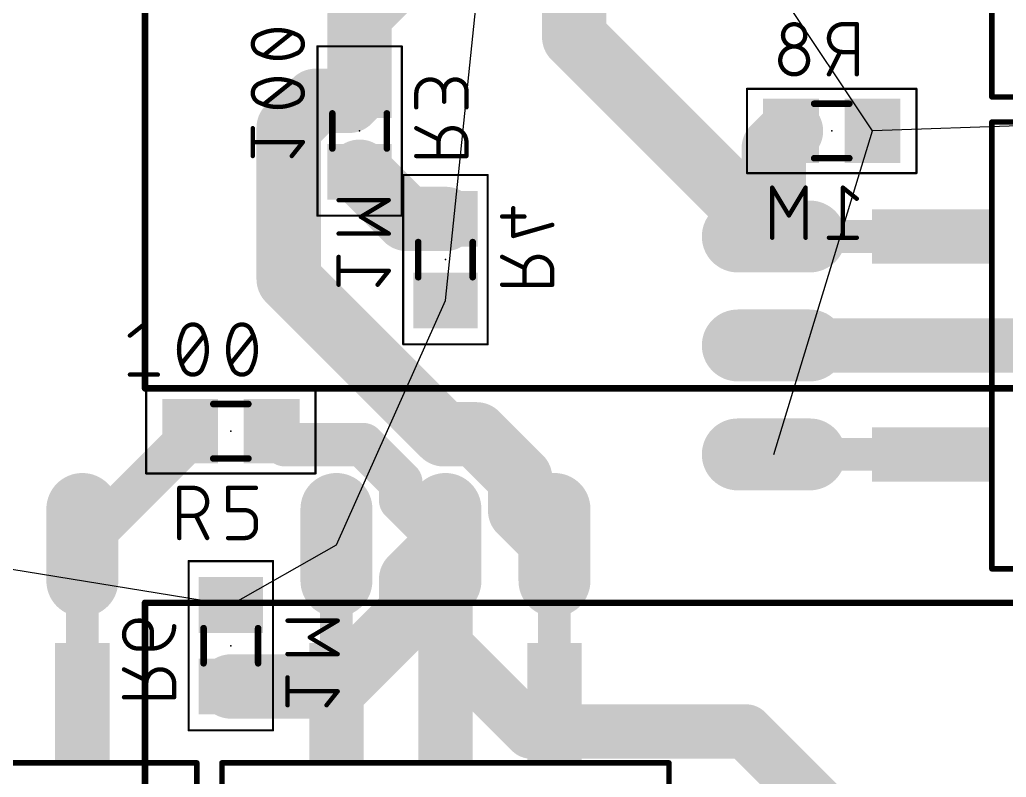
# Model space of a CAD drawing. Extents: x -92 to 260, y -27 to 208.
# Drawn here: x 132.08 to 155.07, y 75.93 to 93.59 of the extents above; entities that cross this region are included whole.
import ezdxf

# ---------------------------------------------------------------- set-up
doc = ezdxf.new("R2010")
doc.units = 0
for name, color, linetype in [('1', 12, 'CONTINUOUS'), ('121', 253, 'CONTINUOUS'), ('16', 132, 'CONTINUOUS'), ('17', 110, 'CONTINUOUS'), ('19', 53, 'CONTINUOUS'), ('21', 253, 'CONTINUOUS'), ('23', 53, 'CONTINUOUS'), ('24', 53, 'CONTINUOUS'), ('25', 253, 'CONTINUOUS'), ('26', 253, 'CONTINUOUS'), ('27', 253, 'CONTINUOUS'), ('28', 253, 'CONTINUOUS'), ('39', 12, 'CONTINUOUS'), ('40', 132, 'CONTINUOUS'), ('51', 253, 'CONTINUOUS'), ('52', 253, 'CONTINUOUS')]:
    doc.layers.add(name, color=color, linetype=linetype)

# ---------------------------------------------------------------- blocks, each defined once
blk = doc.blocks.new('RECT')
blk.add_solid([(-0.5, -0.5), (0.5, -0.5), (-0.5, 0.5), (0.5, 0.5)])
blk = doc.blocks.new('LONGP100')
at = {"const_width": 1}
blk.add_lwpolyline([(-0.5, 0), (0.5, 0)], dxfattribs=at)
at = {"const_width": 0.5}
for points in [[(-0.5, 0.25, 1), (-0.5, -0.25)], [(0.5, -0.25, 1), (0.5, 0.25)]]:
    blk.add_lwpolyline(points, format="xyb", dxfattribs=at)

msp = doc.modelspace()

# ---------------------------------------------------------------- linework, layer by layer
at = {"layer": '1'}
for points, const_width in [([(156, 86), (149.65, 86)], 1.27), ([(133.54, 81.35), (136.05, 83.86)], 1.016), ([(136.05, 83.86), (136.05, 84)], 1.016), ([(137.95, 84), (138.2632, 83.6868)], 1.016), ([(138.2632, 83.6868), (140.0807, 83.6868)], 1.016), ([(140.0807, 83.6868), (140.9586, 82.8089)], 1.016), ([(140.9586, 82.8089), (140.9586, 82.3914)], 1.016), ([(140.9586, 82.3914), (142, 81.35)], 1.016), ([(142, 79), (142, 81.35)], 1.27), ([(144, 77), (142, 79)], 1.27), ([(149, 77), (144, 77)], 1.27), ([(154, 72), (149, 77)], 1.27)]:
    msp.add_lwpolyline(points, dxfattribs=dict(at, const_width=const_width))
for points, const_width in [([(149.65, 86.3175, 1), (149.65, 85.6825)], 0.635), ([(136.304, 84, 1), (135.796, 84)], 0.508), ([(136.2296, 83.6804, 1), (135.8704, 84.0396)], 0.508), ([(138.1296, 84.1796, 1), (137.7704, 83.8204)], 0.508), ([(138.2632, 83.9408, 1), (138.2632, 83.4328)], 0.508), ([(140.2603, 83.8664, 1), (139.9011, 83.5072)], 0.508), ([(140.0807, 83.4328, 1), (140.0807, 83.9408)], 0.508), ([(135.796, 83.86, 1), (136.304, 83.86)], 0.508), ([(138.0836, 83.5072, 1), (138.4428, 83.8664)], 0.508), ([(141.2126, 82.8089, 1), (140.7046, 82.8089)], 0.508), ([(140.779, 82.6293, 1), (141.1382, 82.9885)], 0.508), ([(141.1382, 82.571, 1), (140.779, 82.2118)], 0.508), ([(140.7046, 82.3914, 1), (141.2126, 82.3914)], 0.508), ([(142.3175, 81.35, 1), (141.6825, 81.35)], 0.635), ([(133.3604, 81.5296, 1), (133.7196, 81.1704)], 0.508), ([(141.8204, 81.1704, 1), (142.1796, 81.5296)], 0.508), ([(142.2245, 79.2245, 1), (141.7755, 78.7755)], 0.635), ([(141.6825, 79, 1), (142.3175, 79)], 0.635), ([(144, 77.3175, 1), (144, 76.6825)], 0.635), ([(143.7755, 76.7755, 1), (144.2245, 77.2245)], 0.635), ([(149.2245, 77.2245, 1), (148.7755, 76.7755)], 0.635), ([(149, 76.6825, 1), (149, 77.3175)], 0.635)]:
    msp.add_lwpolyline(points, format="xyb", dxfattribs=dict(at, const_width=const_width))
at = {"layer": '121', "const_width": 0.1524}
for points in [[(135, 175), (135, 85)], [(135, 85), (185, 85)], [(195, 80), (135, 80)], [(135, 80), (135, 5)]]:
    msp.add_lwpolyline(points, dxfattribs=at)
at = {"layer": '121', "const_width": 0.0762}
for points in [[(135, 85.0381, 1), (135, 84.9619)], [(134.9619, 85, 1), (135.0381, 85)], [(135, 80.0381, 1), (135, 79.9619)], [(135.0381, 80, 1), (134.9619, 80)]]:
    msp.add_lwpolyline(points, format="xyb", dxfattribs=at)
at = {"layer": '16'}
for points, const_width in [([(145, 97.05), (145, 93.19)], 1.5), ([(140, 93.7), (141.1, 94.8)], 1.5), ([(140, 91.95), (140, 93.7)], 1.5), ([(145, 93.19), (149.65, 88.54)], 1.5), ([(139.7524, 91.7024), (140, 91.95)], 1.5), ([(138.3476, 91.0738), (138.9762, 91.7024)], 1.5), ([(138.9762, 91.7024), (139.7524, 91.7024)], 1.5), ([(138.3476, 87.5424), (138.3476, 91.0738)], 1.5), ([(149.65, 90.6), (150.05, 91)], 1.5), ([(149.65, 88.54), (149.65, 90.6)], 1.5), ([(140, 90.05), (141.1, 88.95)], 1.5), ([(141.1, 88.95), (142, 88.95)], 1.5), ([(141.9612, 83.9288), (138.3476, 87.5424)], 1.5), ([(153, 86), (149.65, 86)], 1.016), ([(142.721, 83.9288), (141.9612, 83.9288)], 1.5), ([(143.7406, 82.9092), (142.721, 83.9288)], 1.5), ([(143.7406, 82.1494), (143.7406, 82.9092)], 1.5), ([(144.54, 81.35), (143.7406, 82.1494)], 1.5), ([(142, 81.35), (141.2006, 80.5506)], 1.5), ([(141.2006, 80.5506), (141.2006, 79.7908)], 1.5), ([(141.2006, 79.7908), (139.4598, 78.05)], 1.5), ([(139.4598, 78.05), (137, 78.05)], 1.5)]:
    msp.add_lwpolyline(points, dxfattribs=dict(at, const_width=const_width))
for points, const_width in [([(140.375, 93.7, 1), (139.625, 93.7)], 0.75), ([(139.7348, 93.9652, 1), (140.2652, 93.4348)], 0.75), ([(145.2652, 93.4552, 1), (144.7348, 92.9248)], 0.75), ([(144.625, 93.19, 1), (145.375, 93.19)], 0.75), ([(140.2652, 91.6848, 1), (139.7348, 92.2152)], 0.75), ([(138.9762, 92.0774, 1), (138.9762, 91.3274)], 0.75), ([(139.2414, 91.4372, 1), (138.711, 91.9676)], 0.75), ([(139.7524, 91.3274, 1), (139.7524, 92.0774)], 0.75), ([(139.4872, 91.9676, 1), (140.0176, 91.4372)], 0.75), ([(139.625, 91.95, 1), (140.375, 91.95)], 0.75), ([(138.7226, 91.0738, 1), (137.9726, 91.0738)], 0.75), ([(138.0824, 91.339, 1), (138.6128, 90.8086)], 0.75), ([(150.3152, 90.7348, 1), (149.7848, 91.2652)], 0.75), ([(150.025, 90.6, 1), (149.275, 90.6)], 0.75), ([(149.3848, 90.8652, 1), (149.9152, 90.3348)], 0.75), ([(140.2652, 90.3152, 1), (139.7348, 89.7848)], 0.75), ([(141.1, 89.325, 1), (141.1, 88.575)], 0.75), ([(142, 88.575, 1), (142, 89.325)], 0.75), ([(140.8348, 88.6848, 1), (141.3652, 89.2152)], 0.75), ([(149.3848, 88.2748, 1), (149.9152, 88.8052)], 0.75), ([(149.275, 88.54, 1), (150.025, 88.54)], 0.75), ([(138.6128, 87.8076, 1), (138.0824, 87.2772)], 0.75), ([(137.9726, 87.5424, 1), (138.7226, 87.5424)], 0.75), ([(149.65, 86.254, 1), (149.65, 85.746)], 0.508), ([(153, 85.746, 1), (153, 86.254)], 0.508), ([(141.9612, 84.3038, 1), (141.9612, 83.5538)], 0.75), ([(142.9861, 84.194, 1), (142.4558, 83.6636)], 0.75), ([(142.721, 83.5538, 1), (142.721, 84.3038)], 0.75), ([(141.696, 83.6636, 1), (142.2264, 84.194)], 0.75), ([(144.1156, 82.9092, 1), (143.3656, 82.9092)], 0.75), ([(143.4754, 82.644, 1), (144.0058, 83.1743)], 0.75), ([(144.0058, 82.4146, 1), (143.4754, 81.8842)], 0.75), ([(143.3656, 82.1494, 1), (144.1156, 82.1494)], 0.75), ([(142.2652, 81.0848, 1), (141.7348, 81.6152)], 0.75), ([(144.2748, 81.0848, 1), (144.8052, 81.6152)], 0.75), ([(141.5756, 80.5506, 1), (140.8256, 80.5506)], 0.75), ([(140.9354, 80.8158, 1), (141.4658, 80.2854)], 0.75), ([(141.4658, 79.5257, 1), (140.9354, 80.056)], 0.75), ([(140.8256, 79.7908, 1), (141.5756, 79.7908)], 0.75), ([(137, 78.425, 1), (137, 77.675)], 0.75), ([(139.1946, 78.3152, 1), (139.7249, 77.7848)], 0.75), ([(139.4598, 77.675, 1), (139.4598, 78.425)], 0.75)]:
    msp.add_lwpolyline(points, format="xyb", dxfattribs=dict(at, const_width=const_width))
at = {"layer": '19'}
for p, q in [((142, 87.05), (142.8, 94.8)), ((151.95, 91), (149.65, 94.46)), ((175.81, 91.82), (151.95, 91)), ((149.65, 83.46), (151.95, 91)), ((139.46, 81.35), (142, 87.05)), ((128.46, 81.35), (137, 79.95)), ((137, 79.95), (139.46, 81.35))]:
    msp.add_line(p, q, dxfattribs=at)
at = {"layer": '21', "const_width": 0.127}
for points in [[(154.73, 102.207), (154.73, 91.793)], [(154.73, 91.793), (167.176, 91.793)], [(154.73, 91.207), (154.73, 80.793)], [(154.73, 91.207), (167.176, 91.207)], [(154.73, 80.793), (167.176, 80.793)], [(136.207, 76.27), (125.793, 76.27)], [(136.207, 76.27), (136.207, 63.824)], [(147.207, 76.27), (136.793, 76.27)], [(136.793, 76.27), (136.793, 63.824)], [(147.207, 76.27), (147.207, 63.824)]]:
    msp.add_lwpolyline(points, dxfattribs=at)
at = {"layer": '21', "const_width": 0.0635}
for points in [[(154.73, 91.8248, 1), (154.73, 91.7613)], [(154.6983, 91.793, 1), (154.7618, 91.793)], [(154.73, 91.2388, 1), (154.73, 91.1753)], [(154.7618, 91.207, 1), (154.6983, 91.207)], [(154.73, 80.8248, 1), (154.73, 80.7613)], [(154.6983, 80.793, 1), (154.7618, 80.793)], [(136.2387, 76.27, 1), (136.1753, 76.27)], [(136.207, 76.2383, 1), (136.207, 76.3018)], [(136.793, 76.3018, 1), (136.793, 76.2383)], [(136.8247, 76.27, 1), (136.7613, 76.27)], [(147.2387, 76.27, 1), (147.1753, 76.27)], [(147.207, 76.2383, 1), (147.207, 76.3018)]]:
    msp.add_lwpolyline(points, format="xyb", dxfattribs=at)
at = {"layer": '23'}
msp.add_point((137, 84), dxfattribs=at)
at = {"layer": '24'}
for p in [(140, 91), (151, 91), (142, 88), (137, 79)]:
    msp.add_point(p, dxfattribs=at)
at = {"layer": '25', "const_width": 0.1016}
for points in [[(135.7995, 81.5108), (135.7995, 82.6792)], [(135.7995, 82.6792), (136.124, 82.6792)], [(136.9351, 82.1599), (136.9351, 82.6792)], [(136.9351, 82.6792), (137.5842, 82.6792)], [(136.124, 82.0301), (135.7995, 82.0301)], [(136.4486, 81.5108), (136.1889, 82.0301)], [(137.3246, 82.1599), (136.9351, 82.1599)], [(137.5842, 81.7704), (137.5842, 81.9003)], [(136.9351, 81.5108), (137.3246, 81.5108)]]:
    msp.add_lwpolyline(points, dxfattribs=at)
at = {"layer": '25'}
for points, const_width in [([(135.8249, 82.6792, 1), (135.7741, 82.6792)], 0.0508), ([(135.7995, 82.7046, 1), (135.7995, 82.6538)], 0.0508), ([(136.124, 82.0301, 1), (136.124, 82.6792)], 0.1016), ([(136.124, 82.7046, 1), (136.124, 82.6538)], 0.0508), ([(136.124, 82.6538, 1), (136.124, 82.7046)], 0.0508), ([(136.9605, 82.6792, 1), (136.9097, 82.6792)], 0.0508), ([(136.9351, 82.7046, 1), (136.9351, 82.6538)], 0.0508), ([(137.5842, 82.6538, 1), (137.5842, 82.7046)], 0.0508), ([(135.7995, 82.0555, 1), (135.7995, 82.0047)], 0.0508), ([(136.124, 82.0555, 1), (136.124, 82.0047)], 0.0508), ([(136.124, 82.0047, 1), (136.124, 82.0555)], 0.0508), ([(136.2116, 82.0414, 1), (136.1662, 82.0187)], 0.0508), ([(136.9351, 82.1853, 1), (136.9351, 82.1345)], 0.0508), ([(136.9097, 82.1599, 1), (136.9605, 82.1599)], 0.0508), ([(137.5842, 81.9003, 0.4142), (137.3246, 82.1599)], 0.1016), ([(137.3246, 82.1853, 1), (137.3246, 82.1345)], 0.0508), ([(137.3246, 82.1345, 1), (137.3246, 82.1853)], 0.0508), ([(137.6096, 81.9003, 1), (137.5588, 81.9003)], 0.0508), ([(137.5588, 81.9003, 1), (137.6096, 81.9003)], 0.0508), ([(137.3246, 81.5108, 0.4142), (137.5842, 81.7704)], 0.1016), ([(137.6096, 81.7704, 1), (137.5588, 81.7704)], 0.0508), ([(137.5588, 81.7704, 1), (137.6096, 81.7704)], 0.0508), ([(135.7741, 81.5108, 1), (135.8249, 81.5108)], 0.0508), ([(136.4258, 81.4994, 1), (136.4713, 81.5222)], 0.0508), ([(136.9351, 81.5362, 1), (136.9351, 81.4854)], 0.0508), ([(137.3246, 81.5362, 1), (137.3246, 81.4854)], 0.0508), ([(137.3246, 81.4854, 1), (137.3246, 81.5362)], 0.0508)]:
    msp.add_lwpolyline(points, format="xyb", dxfattribs=dict(at, const_width=const_width))
at = {"layer": '26'}
for points, const_width in [([(150.3837, 93.2296, 1), (149.8644, 93.2296)], 0.1016), ([(151.2596, 93.4892, 1), (151.2596, 92.8401)], 0.1016), ([(151.2596, 93.5146, 1), (151.2596, 93.4638)], 0.0508), ([(151.2596, 93.4638, 1), (151.2596, 93.5146)], 0.0508), ([(151.6096, 93.4892, 1), (151.5588, 93.4892)], 0.0508), ([(151.5842, 93.4638, 1), (151.5842, 93.5146)], 0.0508), ([(149.8644, 93.2296, 1), (150.3837, 93.2296)], 0.1016), ([(149.8898, 93.2296, 1), (149.839, 93.2296)], 0.0508), ([(149.839, 93.2296, 1), (149.8898, 93.2296)], 0.0508), ([(150.4091, 93.2296, 1), (150.3583, 93.2296)], 0.0508), ([(150.3583, 93.2296, 1), (150.4091, 93.2296)], 0.0508), ([(150.4486, 92.6454, 1), (149.7995, 92.6454)], 0.1016), ([(151.2175, 92.8287, 1), (151.172, 92.8514)], 0.0508), ([(151.2596, 92.8655, 1), (151.2596, 92.8147)], 0.0508), ([(151.2596, 92.8147, 1), (151.2596, 92.8655)], 0.0508), ([(151.5842, 92.8147, 1), (151.5842, 92.8655)], 0.0508), ([(149.7995, 92.6454, 1), (150.4486, 92.6454)], 0.1016), ([(149.8249, 92.6454, 1), (149.7741, 92.6454)], 0.0508), ([(149.7741, 92.6454, 1), (149.8249, 92.6454)], 0.0508), ([(150.474, 92.6454, 1), (150.4232, 92.6454)], 0.0508), ([(150.4232, 92.6454, 1), (150.474, 92.6454)], 0.0508), ([(141.9699, 91.876, 1), (141.3208, 91.876)], 0.1016), ([(142.4892, 91.9409, 1), (141.9699, 91.9409)], 0.1016), ([(150.9124, 92.3322, 1), (150.9578, 92.3094)], 0.0508), ([(151.5588, 92.3208, 1), (151.6096, 92.3208)], 0.0508), ([(141.9953, 91.9409, 1), (141.9445, 91.9409)], 0.0508), ([(141.9445, 91.9409, 1), (141.9953, 91.9409)], 0.0508), ([(142.5146, 91.9409, 1), (142.4638, 91.9409)], 0.0508), ([(142.4638, 91.9409, 1), (142.5146, 91.9409)], 0.0508), ([(141.3462, 91.876, 1), (141.2954, 91.876)], 0.0508), ([(141.2954, 91.876, 1), (141.3462, 91.876)], 0.0508), ([(141.9445, 91.876, 1), (141.9953, 91.876)], 0.0508), ([(141.2954, 91.5514, 1), (141.3462, 91.5514)], 0.0508), ([(141.9445, 91.6813, 1), (141.9953, 91.6813)], 0.0508), ([(142.4638, 91.5514, 1), (142.5146, 91.5514)], 0.0508), ([(141.3322, 91.0876, 1), (141.3094, 91.0422)], 0.0508), ([(142.4892, 90.7404, 1), (141.8401, 90.7404)], 0.1016), ([(141.8287, 90.7825, 1), (141.8514, 90.828)], 0.0508), ([(141.8655, 90.7404, 1), (141.8147, 90.7404)], 0.0508), ([(141.8147, 90.7404, 1), (141.8655, 90.7404)], 0.0508), ([(142.5146, 90.7404, 1), (142.4638, 90.7404)], 0.0508), ([(142.4638, 90.7404, 1), (142.5146, 90.7404)], 0.0508), ([(141.3208, 90.4412, 1), (141.3208, 90.3904)], 0.0508), ([(141.8147, 90.4158, 1), (141.8655, 90.4158)], 0.0508), ([(142.4638, 90.4158, 1), (142.5146, 90.4158)], 0.0508), ([(142.4892, 90.3904, 1), (142.4892, 90.4412)], 0.0508), ([(143.6058, 89.2005, 1), (143.555, 89.2005)], 0.0508), ([(143.3208, 89.0312, 1), (143.3208, 88.9804)], 0.0508), ([(143.8401, 88.9804, 1), (143.8401, 89.0312)], 0.0508), ([(144.4962, 88.7867, 1), (144.4822, 88.8355)], 0.0508), ([(143.5735, 88.5759, 1), (143.5874, 88.527)], 0.0508), ([(143.555, 88.5514, 1), (143.6058, 88.5514)], 0.0508), ([(143.3322, 88.0876, 1), (143.3094, 88.0422)], 0.0508), ([(144.4892, 87.7404, 1), (143.8401, 87.7404)], 0.1016), ([(143.8287, 87.7825, 1), (143.8514, 87.828)], 0.0508), ([(143.8655, 87.7404, 1), (143.8147, 87.7404)], 0.0508), ([(143.8147, 87.7404, 1), (143.8655, 87.7404)], 0.0508), ([(144.5146, 87.7404, 1), (144.4638, 87.7404)], 0.0508), ([(144.4638, 87.7404, 1), (144.5146, 87.7404)], 0.0508), ([(143.3208, 87.4412, 1), (143.3208, 87.3904)], 0.0508), ([(143.8147, 87.4158, 1), (143.8655, 87.4158)], 0.0508), ([(144.4638, 87.4158, 1), (144.5146, 87.4158)], 0.0508), ([(144.4892, 87.3904, 1), (144.4892, 87.4412)], 0.0508), ([(134.8354, 79.5842, 1), (134.8354, 78.9351)], 0.1016), ([(134.8354, 79.6096, 1), (134.8354, 79.5588)], 0.0508), ([(134.8354, 79.5588, 1), (134.8354, 79.6096)], 0.0508), ([(135.1599, 79.3246, 0.4142), (134.9003, 79.5842)], 0.1016), ([(134.9003, 79.6096, 1), (134.9003, 79.5588)], 0.0508), ([(134.9003, 79.5588, 1), (134.9003, 79.6096)], 0.0508), ([(135.1599, 78.9351, 0.4142), (135.6792, 79.4544)], 0.1016), ([(135.1853, 79.3246, 1), (135.1345, 79.3246)], 0.0508), ([(135.1345, 79.3246, 1), (135.1853, 79.3246)], 0.0508), ([(135.7046, 79.4544, 1), (135.6538, 79.4544)], 0.0508), ([(134.8354, 78.9605, 1), (134.8354, 78.9097)], 0.0508), ([(134.8354, 78.9097, 1), (134.8354, 78.9605)], 0.0508), ([(135.1599, 78.9605, 1), (135.1599, 78.9097)], 0.0508), ([(135.1345, 78.9351, 1), (135.1853, 78.9351)], 0.0508), ([(135.1599, 78.9097, 1), (135.1599, 78.9605)], 0.0508), ([(134.5222, 78.4713, 1), (134.4994, 78.4258)], 0.0508), ([(135.6792, 78.124, 1), (135.0301, 78.124)], 0.1016), ([(135.0555, 78.124, 1), (135.0047, 78.124)], 0.0508), ([(135.0187, 78.1662, 1), (135.0414, 78.2116)], 0.0508), ([(135.7046, 78.124, 1), (135.6538, 78.124)], 0.0508), ([(135.0047, 78.124, 1), (135.0555, 78.124)], 0.0508), ([(135.6538, 78.124, 1), (135.7046, 78.124)], 0.0508), ([(134.5108, 77.8249, 1), (134.5108, 77.7741)], 0.0508), ([(135.0047, 77.7995, 1), (135.0555, 77.7995)], 0.0508), ([(135.6538, 77.7995, 1), (135.7046, 77.7995)], 0.0508), ([(135.6792, 77.7741, 1), (135.6792, 77.8249)], 0.0508)]:
    msp.add_lwpolyline(points, format="xyb", dxfattribs=dict(at, const_width=const_width))
at = {"layer": '26', "const_width": 0.1016}
for points in [[(151.5842, 93.4892), (151.2596, 93.4892)], [(151.5842, 92.3208), (151.5842, 93.4892)], [(150.9351, 92.3208), (151.1947, 92.8401)], [(151.2596, 92.8401), (151.5842, 92.8401)], [(141.9699, 91.9409), (141.9699, 91.6813)], [(142.4892, 91.5514), (142.4892, 91.9409)], [(141.3208, 91.5514), (141.3208, 91.876)], [(141.3208, 91.0649), (141.8401, 90.8053)], [(141.8401, 90.7404), (141.8401, 90.4158)], [(142.4892, 90.4158), (142.4892, 90.7404)], [(141.3208, 90.4158), (142.4892, 90.4158)], [(143.5804, 88.5514), (143.5804, 89.2005)], [(143.8401, 89.0058), (143.3208, 89.0058)], [(144.4892, 88.8111), (143.5804, 88.5514)], [(143.3208, 88.0649), (143.8401, 87.8053)], [(143.8401, 87.7404), (143.8401, 87.4158)], [(144.4892, 87.4158), (144.4892, 87.7404)], [(143.3208, 87.4158), (144.4892, 87.4158)], [(134.9003, 79.5842), (134.8354, 79.5842)], [(135.1599, 78.9351), (135.1599, 79.3246)], [(134.8354, 78.9351), (135.1599, 78.9351)], [(134.5108, 78.4486), (135.0301, 78.1889)], [(135.0301, 78.124), (135.0301, 77.7995)], [(135.6792, 77.7995), (135.6792, 78.124)], [(134.5108, 77.7995), (135.6792, 77.7995)]]:
    msp.add_lwpolyline(points, dxfattribs=at)
at = {"layer": '27', "const_width": 0.1016}
for points in [[(134.6491, 86.2296), (134.9737, 86.4892)], [(134.9737, 86.4892), (134.9737, 85.3208)], [(135.857, 85.5804), (136.3763, 86.2296)], [(137, 85.5804), (137.5193, 86.2296)], [(134.6491, 85.3208), (135.2982, 85.3208)]]:
    msp.add_lwpolyline(points, dxfattribs=at)
at = {"layer": '27'}
for points, const_width in [([(134.9991, 86.4892, 1), (134.9483, 86.4892)], 0.0508), ([(134.9895, 86.4694, 1), (134.9578, 86.509)], 0.0508), ([(136.1166, 86.4892, 0.3205), (135.8895, 86.3269)], 0.1016), ([(136.3438, 86.3269, 0.3205), (136.1166, 86.4892)], 0.1016), ([(136.1166, 86.5146, 1), (136.1166, 86.4638)], 0.0508), ([(136.1166, 86.4638, 1), (136.1166, 86.5146)], 0.0508), ([(137.2596, 86.4892, 0.3205), (137.0325, 86.3269)], 0.1016), ([(137.4868, 86.3269, 0.3205), (137.2596, 86.4892)], 0.1016), ([(137.2596, 86.5146, 1), (137.2596, 86.4638)], 0.0508), ([(137.2596, 86.4638, 1), (137.2596, 86.5146)], 0.0508), ([(134.6332, 86.2494, 1), (134.665, 86.2097)], 0.0508), ([(135.8895, 86.3269, 0.1139), (135.7921, 85.905)], 0.1016), ([(135.8654, 86.3352, 1), (135.9135, 86.3187)], 0.0508), ([(135.9123, 86.3158, 1), (135.8666, 86.3381)], 0.0508), ([(136.3667, 86.3381, 1), (136.321, 86.3158)], 0.0508), ([(136.4412, 85.905, 0.1139), (136.3438, 86.3269)], 0.1016), ([(136.3198, 86.3187, 1), (136.3679, 86.3352)], 0.0508), ([(136.3961, 86.2137, 1), (136.3565, 86.2454)], 0.0508), ([(137.0325, 86.3269, 0.1139), (136.9351, 85.905)], 0.1016), ([(137.0084, 86.3352, 1), (137.0565, 86.3187)], 0.0508), ([(137.0553, 86.3158, 1), (137.0096, 86.3381)], 0.0508), ([(137.5097, 86.3381, 1), (137.464, 86.3158)], 0.0508), ([(137.5842, 85.905, 0.1139), (137.4868, 86.3269)], 0.1016), ([(137.4628, 86.3187, 1), (137.5109, 86.3352)], 0.0508), ([(137.5391, 86.2137, 1), (137.4995, 86.2454)], 0.0508), ([(135.7921, 85.905, 0.1139), (135.8895, 85.4831)], 0.1016), ([(135.8175, 85.905, 1), (135.7667, 85.905)], 0.0508), ([(135.7667, 85.905, 1), (135.8175, 85.905)], 0.0508), ([(136.3438, 85.4831, 0.1139), (136.4412, 85.905)], 0.1016), ([(136.4666, 85.905, 1), (136.4158, 85.905)], 0.0508), ([(136.4158, 85.905, 1), (136.4666, 85.905)], 0.0508), ([(136.9351, 85.905, 0.1139), (137.0325, 85.4831)], 0.1016), ([(136.9605, 85.905, 1), (136.9097, 85.905)], 0.0508), ([(136.9097, 85.905, 1), (136.9605, 85.905)], 0.0508), ([(137.4868, 85.4831, 0.1139), (137.5842, 85.905)], 0.1016), ([(137.6096, 85.905, 1), (137.5588, 85.905)], 0.0508), ([(137.5588, 85.905, 1), (137.6096, 85.905)], 0.0508), ([(135.8372, 85.5963, 1), (135.8768, 85.5646)], 0.0508), ([(135.9135, 85.4913, 1), (135.8654, 85.4748)], 0.0508), ([(135.8895, 85.4831, 0.3205), (136.1166, 85.3208)], 0.1016), ([(135.8666, 85.4719, 1), (135.9123, 85.4942)], 0.0508), ([(136.1166, 85.3208, 0.3205), (136.3438, 85.4831)], 0.1016), ([(136.321, 85.4942, 1), (136.3667, 85.4719)], 0.0508), ([(136.3679, 85.4748, 1), (136.3198, 85.4913)], 0.0508), ([(136.9802, 85.5963, 1), (137.0198, 85.5646)], 0.0508), ([(137.0565, 85.4913, 1), (137.0084, 85.4748)], 0.0508), ([(137.0325, 85.4831, 0.3205), (137.2596, 85.3208)], 0.1016), ([(137.0096, 85.4719, 1), (137.0553, 85.4942)], 0.0508), ([(137.2596, 85.3208, 0.3205), (137.4868, 85.4831)], 0.1016), ([(137.464, 85.4942, 1), (137.5097, 85.4719)], 0.0508), ([(137.5109, 85.4748, 1), (137.4628, 85.4913)], 0.0508), ([(134.6491, 85.3462, 1), (134.6491, 85.2954)], 0.0508), ([(134.9483, 85.3208, 1), (134.9991, 85.3208)], 0.0508), ([(135.2982, 85.2954, 1), (135.2982, 85.3462)], 0.0508), ([(136.1166, 85.3462, 1), (136.1166, 85.2954)], 0.0508), ([(136.1166, 85.2954, 1), (136.1166, 85.3462)], 0.0508), ([(137.2596, 85.3462, 1), (137.2596, 85.2954)], 0.0508), ([(137.2596, 85.2954, 1), (137.2596, 85.3462)], 0.0508)]:
    msp.add_lwpolyline(points, format="xyb", dxfattribs=dict(at, const_width=const_width))
at = {"layer": '28'}
for points, const_width in [([(138.095, 93.3509, 0.1139), (137.6731, 93.2535)], 0.1016), ([(138.5169, 93.2535, 0.1139), (138.095, 93.3509)], 0.1016), ([(138.095, 93.3763, 1), (138.095, 93.3255)], 0.0508), ([(138.095, 93.3255, 1), (138.095, 93.3763)], 0.0508), ([(138.4354, 93.2662, 1), (138.4037, 93.3058)], 0.0508), ([(137.6731, 93.2535, 0.3205), (137.5108, 93.0263)], 0.1016), ([(137.6619, 93.2764, 1), (137.6842, 93.2307)], 0.0508), ([(137.6813, 93.2295, 1), (137.6648, 93.2776)], 0.0508), ([(138.5252, 93.2776, 1), (138.5087, 93.2295)], 0.0508), ([(138.6792, 93.0263, 0.3205), (138.5169, 93.2535)], 0.1016), ([(138.5058, 93.2307, 1), (138.5281, 93.2764)], 0.0508), ([(137.5108, 93.0263, 0.3205), (137.6731, 92.7992)], 0.1016), ([(137.5362, 93.0263, 1), (137.4854, 93.0263)], 0.0508), ([(137.4854, 93.0263, 1), (137.5362, 93.0263)], 0.0508), ([(138.5169, 92.7992, 0.3205), (138.6792, 93.0263)], 0.1016), ([(138.7046, 93.0263, 1), (138.6538, 93.0263)], 0.0508), ([(138.6538, 93.0263, 1), (138.7046, 93.0263)], 0.0508), ([(137.6842, 92.822, 1), (137.6619, 92.7763)], 0.0508), ([(137.6731, 92.7992, 0.1139), (138.095, 92.7018)], 0.1016), ([(137.6648, 92.7751, 1), (137.6813, 92.8232)], 0.0508), ([(137.7546, 92.7865, 1), (137.7863, 92.7469)], 0.0508), ([(138.095, 92.7018, 0.1139), (138.5169, 92.7992)], 0.1016), ([(138.095, 92.7272, 1), (138.095, 92.6764)], 0.0508), ([(138.095, 92.6764, 1), (138.095, 92.7272)], 0.0508), ([(138.5087, 92.8232, 1), (138.5252, 92.7751)], 0.0508), ([(138.5281, 92.7763, 1), (138.5058, 92.822)], 0.0508), ([(138.095, 92.2079, 0.1139), (137.6731, 92.1105)], 0.1016), ([(138.5169, 92.1105, 0.1139), (138.095, 92.2079)], 0.1016), ([(138.095, 92.2333, 1), (138.095, 92.1825)], 0.0508), ([(138.095, 92.1825, 1), (138.095, 92.2333)], 0.0508), ([(138.4354, 92.1232, 1), (138.4037, 92.1628)], 0.0508), ([(137.6731, 92.1105, 0.3205), (137.5108, 91.8834)], 0.1016), ([(137.6619, 92.1334, 1), (137.6842, 92.0877)], 0.0508), ([(137.6813, 92.0865, 1), (137.6648, 92.1346)], 0.0508), ([(138.5252, 92.1346, 1), (138.5087, 92.0865)], 0.0508), ([(138.6792, 91.8834, 0.3205), (138.5169, 92.1105)], 0.1016), ([(138.5058, 92.0877, 1), (138.5281, 92.1334)], 0.0508), ([(137.5108, 91.8834, 0.3205), (137.6731, 91.6562)], 0.1016), ([(137.5362, 91.8834, 1), (137.4854, 91.8833)], 0.0508), ([(137.4854, 91.8834, 1), (137.5362, 91.8833)], 0.0508), ([(138.5169, 91.6562, 0.3205), (138.6792, 91.8834)], 0.1016), ([(138.7046, 91.8834, 1), (138.6538, 91.8833)], 0.0508), ([(138.6538, 91.8834, 1), (138.7046, 91.8833)], 0.0508), ([(137.6842, 91.679, 1), (137.6619, 91.6333)], 0.0508), ([(137.6731, 91.6562, 0.1139), (138.095, 91.5588)], 0.1016), ([(137.6648, 91.6321, 1), (137.6813, 91.6802)], 0.0508), ([(137.7546, 91.6435, 1), (137.7863, 91.6039)], 0.0508), ([(138.095, 91.5588, 0.1139), (138.5169, 91.6562)], 0.1016), ([(138.095, 91.5842, 1), (138.095, 91.5334)], 0.0508), ([(138.095, 91.5334, 1), (138.095, 91.5842)], 0.0508), ([(138.5087, 91.6802, 1), (138.5252, 91.6321)], 0.0508), ([(138.5281, 91.6333, 1), (138.5058, 91.679)], 0.0508), ([(137.5362, 91.0649, 1), (137.4854, 91.0649)], 0.0508), ([(137.5108, 90.7658, 1), (137.5108, 90.715)], 0.0508), ([(138.699, 90.7245, 1), (138.6594, 90.7562)], 0.0508), ([(138.6792, 90.715, 1), (138.6792, 90.7658)], 0.0508), ([(137.4854, 90.4158, 1), (137.5362, 90.4158)], 0.0508), ([(138.3997, 90.4317, 1), (138.4394, 90.3999)], 0.0508), ([(149.6347, 89.6923, 1), (149.5911, 89.6661)], 0.0508), ([(149.6383, 89.6792, 1), (149.5875, 89.6792)], 0.0508), ([(150.4172, 89.6792, 1), (150.3664, 89.6792)], 0.0508), ([(150.4136, 89.6661, 1), (150.37, 89.6923)], 0.0508), ([(151.285, 89.6792, 1), (151.2342, 89.6792)], 0.0508), ([(151.2755, 89.699, 1), (151.2438, 89.6594)], 0.0508), ([(139.5108, 89.4125, 1), (139.5108, 89.3617)], 0.0508), ([(140.6923, 89.3653, 1), (140.6661, 89.4089)], 0.0508), ([(140.6792, 89.3617, 1), (140.6792, 89.4125)], 0.0508), ([(151.5683, 89.3997, 1), (151.6001, 89.4394)], 0.0508), ([(140.0432, 89.0194, 1), (140.017, 88.9759)], 0.0508), ([(140.017, 89.0194, 1), (140.0432, 88.9759)], 0.0508), ([(149.9806, 89.0432, 1), (150.0241, 89.017)], 0.0508), ([(149.9806, 89.017, 1), (150.0241, 89.0432)], 0.0508), ([(139.5108, 88.6336, 1), (139.5108, 88.5828)], 0.0508), ([(140.6661, 88.5864, 1), (140.6923, 88.63)], 0.0508), ([(140.6792, 88.5828, 1), (140.6792, 88.6336)], 0.0508), ([(149.5875, 88.5108, 1), (149.6383, 88.5108)], 0.0508), ([(150.3664, 88.5108, 1), (150.4172, 88.5108)], 0.0508), ([(150.9351, 88.5362, 1), (150.9351, 88.4854)], 0.0508), ([(151.2342, 88.5108, 1), (151.285, 88.5108)], 0.0508), ([(151.5842, 88.4854, 1), (151.5842, 88.5362)], 0.0508), ([(139.5362, 88.0649, 1), (139.4854, 88.0649)], 0.0508), ([(139.5108, 87.7658, 1), (139.5108, 87.715)], 0.0508), ([(140.699, 87.7245, 1), (140.6594, 87.7562)], 0.0508), ([(140.6792, 87.715, 1), (140.6792, 87.7658)], 0.0508), ([(139.4854, 87.4158, 1), (139.5362, 87.4158)], 0.0508), ([(140.3997, 87.4317, 1), (140.4394, 87.3999)], 0.0508), ([(138.3208, 79.6096, 1), (138.3208, 79.5588)], 0.0508), ([(139.5023, 79.5624, 1), (139.4761, 79.606)], 0.0508), ([(139.4892, 79.5588, 1), (139.4892, 79.6096)], 0.0508), ([(138.8532, 79.2165, 1), (138.827, 79.173)], 0.0508), ([(138.827, 79.2165, 1), (138.8532, 79.173)], 0.0508), ([(138.3208, 78.8307, 1), (138.3208, 78.7799)], 0.0508), ([(139.4761, 78.7835, 1), (139.5023, 78.827)], 0.0508), ([(139.4892, 78.7799, 1), (139.4892, 78.8307)], 0.0508), ([(138.3462, 78.262, 1), (138.2954, 78.262)], 0.0508), ([(138.3208, 77.9628, 1), (138.3208, 77.912)], 0.0508), ([(139.509, 77.9216, 1), (139.4694, 77.9533)], 0.0508), ([(139.4892, 77.912, 1), (139.4892, 77.9628)], 0.0508), ([(138.2954, 77.6129, 1), (138.3462, 77.6129)], 0.0508), ([(139.2097, 77.6287, 1), (139.2494, 77.597)], 0.0508)]:
    msp.add_lwpolyline(points, format="xyb", dxfattribs=dict(at, const_width=const_width))
at = {"layer": '28', "const_width": 0.1016}
for points in [[(137.7704, 92.7667), (138.4196, 93.286)], [(137.7704, 91.6237), (138.4196, 92.143)], [(137.5108, 90.4158), (137.5108, 91.0649)], [(138.6792, 90.7404), (137.5108, 90.7404)], [(138.4196, 90.4158), (138.6792, 90.7404)], [(150.0023, 89.0301), (149.6129, 89.6792)], [(149.6129, 89.6792), (149.6129, 88.5108)], [(150.3918, 89.6792), (150.0023, 89.0301)], [(150.3918, 88.5108), (150.3918, 89.6792)], [(151.5842, 89.4196), (151.2596, 89.6792)], [(151.2596, 89.6792), (151.2596, 88.5108)], [(140.6792, 89.3871), (139.5108, 89.3871)], [(140.0301, 88.9977), (140.6792, 89.3871)], [(140.6792, 88.6082), (140.0301, 88.9977)], [(139.5108, 88.6082), (140.6792, 88.6082)], [(151.5842, 88.5108), (150.9351, 88.5108)], [(139.5108, 87.4158), (139.5108, 88.0649)], [(140.6792, 87.7404), (139.5108, 87.7404)], [(140.4196, 87.4158), (140.6792, 87.7404)], [(139.4892, 79.5842), (138.3208, 79.5842)], [(138.8401, 79.1947), (139.4892, 79.5842)], [(139.4892, 78.8053), (138.8401, 79.1947)], [(138.3208, 78.8053), (139.4892, 78.8053)], [(138.3208, 77.6129), (138.3208, 78.262)], [(139.4892, 77.9374), (138.3208, 77.9374)], [(139.2296, 77.6129), (139.4892, 77.9374)]]:
    msp.add_lwpolyline(points, dxfattribs=at)
at = {"layer": '39', "const_width": 0.0508}
for points in [[(135.027, 83.017), (135.027, 84.983)], [(135.027, 84.983), (138.973, 84.983)], [(138.973, 84.983), (138.973, 83.017)], [(138.973, 83.017), (135.027, 83.017)]]:
    msp.add_lwpolyline(points, dxfattribs=at)
at = {"layer": '39', "const_width": 0.0254}
for points in [[(135.0397, 84.983, 1), (135.0143, 84.983)], [(135.027, 84.9957, 1), (135.027, 84.9703)], [(138.9857, 84.983, 1), (138.9603, 84.983)], [(138.973, 84.9703, 1), (138.973, 84.9957)], [(135.027, 83.0297, 1), (135.027, 83.0043)], [(135.0143, 83.017, 1), (135.0397, 83.017)], [(138.9603, 83.017, 1), (138.9857, 83.017)], [(138.973, 83.0043, 1), (138.973, 83.0297)]]:
    msp.add_lwpolyline(points, format="xyb", dxfattribs=at)
at = {"layer": '40', "const_width": 0.0508}
for points in [[(140.983, 92.973), (139.017, 92.973)], [(139.017, 92.973), (139.017, 89.027)], [(140.983, 89.027), (140.983, 92.973)], [(152.973, 91.983), (149.027, 91.983)], [(149.027, 91.983), (149.027, 90.017)], [(152.973, 90.017), (152.973, 91.983)], [(142.983, 89.973), (141.017, 89.973)], [(141.017, 89.973), (141.017, 86.027)], [(142.983, 86.027), (142.983, 89.973)], [(149.027, 90.017), (152.973, 90.017)], [(139.017, 89.027), (140.983, 89.027)], [(141.017, 86.027), (142.983, 86.027)], [(136.017, 80.973), (136.017, 77.027)], [(137.983, 80.973), (136.017, 80.973)], [(137.983, 77.027), (137.983, 80.973)], [(136.017, 77.027), (137.983, 77.027)]]:
    msp.add_lwpolyline(points, dxfattribs=at)
at = {"layer": '40', "const_width": 0.0254}
for points in [[(139.017, 92.9857, 1), (139.017, 92.9603)], [(139.0297, 92.973, 1), (139.0043, 92.973)], [(140.9957, 92.973, 1), (140.9703, 92.973)], [(140.983, 92.9603, 1), (140.983, 92.9857)], [(149.027, 91.9957, 1), (149.027, 91.9703)], [(149.0397, 91.983, 1), (149.0143, 91.983)], [(152.9857, 91.983, 1), (152.9603, 91.983)], [(152.973, 91.9703, 1), (152.973, 91.9957)], [(141.017, 89.9857, 1), (141.017, 89.9603)], [(141.0297, 89.973, 1), (141.0043, 89.973)], [(142.9957, 89.973, 1), (142.9703, 89.973)], [(142.983, 89.9603, 1), (142.983, 89.9857)], [(149.027, 90.0297, 1), (149.027, 90.0043)], [(149.0143, 90.017, 1), (149.0397, 90.017)], [(152.9603, 90.017, 1), (152.9857, 90.017)], [(152.973, 90.0043, 1), (152.973, 90.0297)], [(139.017, 89.0397, 1), (139.017, 89.0143)], [(139.0043, 89.027, 1), (139.0297, 89.027)], [(140.9703, 89.027, 1), (140.9957, 89.027)], [(140.983, 89.0143, 1), (140.983, 89.0397)], [(141.017, 86.0397, 1), (141.017, 86.0143)], [(141.0043, 86.027, 1), (141.0297, 86.027)], [(142.9703, 86.027, 1), (142.9957, 86.027)], [(142.983, 86.0143, 1), (142.983, 86.0397)], [(136.0297, 80.973, 1), (136.0043, 80.973)], [(136.017, 80.9857, 1), (136.017, 80.9603)], [(137.9957, 80.973, 1), (137.9703, 80.973)], [(137.983, 80.9603, 1), (137.983, 80.9857)], [(136.017, 77.0397, 1), (136.017, 77.0143)], [(136.0043, 77.027, 1), (136.0297, 77.027)], [(137.9703, 77.027, 1), (137.9957, 77.027)], [(137.983, 77.0143, 1), (137.983, 77.0397)]]:
    msp.add_lwpolyline(points, format="xyb", dxfattribs=at)
at = {"layer": '51', "const_width": 0.1524}
for points in [[(137.41, 84.635), (136.59, 84.635)], [(137.41, 83.365), (136.59, 83.365)]]:
    msp.add_lwpolyline(points, dxfattribs=at)
at = {"layer": '51', "const_width": 0.0762}
for points in [[(136.59, 84.6731, 1), (136.59, 84.5969)], [(137.41, 84.5969, 1), (137.41, 84.6731)], [(136.59, 83.4031, 1), (136.59, 83.3269)], [(137.41, 83.3269, 1), (137.41, 83.4031)]]:
    msp.add_lwpolyline(points, format="xyb", dxfattribs=at)
at = {"layer": '52', "const_width": 0.1524}
for points in [[(151.41, 91.635), (150.59, 91.635)], [(139.365, 90.59), (139.365, 91.41)], [(140.635, 90.59), (140.635, 91.41)], [(151.41, 90.365), (150.59, 90.365)], [(141.365, 87.59), (141.365, 88.41)], [(142.635, 87.59), (142.635, 88.41)], [(136.365, 79.41), (136.365, 78.59)], [(137.635, 79.41), (137.635, 78.59)]]:
    msp.add_lwpolyline(points, dxfattribs=at)
at = {"layer": '52', "const_width": 0.0762}
for points in [[(150.59, 91.6731, 1), (150.59, 91.5969)], [(151.41, 91.5969, 1), (151.41, 91.6731)], [(139.4031, 91.41, 1), (139.3269, 91.41)], [(140.6731, 91.41, 1), (140.5969, 91.41)], [(139.3269, 90.59, 1), (139.4031, 90.59)], [(140.5969, 90.59, 1), (140.6731, 90.59)], [(150.59, 90.4031, 1), (150.59, 90.3269)], [(151.41, 90.3269, 1), (151.41, 90.4031)], [(141.4031, 88.41, 1), (141.3269, 88.41)], [(142.6731, 88.41, 1), (142.5969, 88.41)], [(141.3269, 87.59, 1), (141.4031, 87.59)], [(142.5969, 87.59, 1), (142.6731, 87.59)], [(136.4031, 79.41, 1), (136.3269, 79.41)], [(137.6731, 79.41, 1), (137.5969, 79.41)], [(136.3269, 78.59, 1), (136.4031, 78.59)], [(137.5969, 78.59, 1), (137.6731, 78.59)]]:
    msp.add_lwpolyline(points, format="xyb", dxfattribs=at)

# ---------------------------------------------------------------- block references
at = {"layer": '1', "xscale": 1.3, "yscale": 1.5, "rotation": 180}
for p in [(136.05, 84), (137.95, 84)]:
    msp.add_blockref('RECT', p, dxfattribs=at)
at = {"layer": '16', "xscale": 1.3, "yscale": 1.5}
for p, rotation in [((140, 91.95), 90), ((150.05, 91), 180), ((151.95, 91), 180), ((140, 90.05), 90), ((142, 88.95), 90), ((142, 87.05), 90), ((137, 79.95), 270), ((137, 78.05), 270)]:
    msp.add_blockref('RECT', p, dxfattribs=dict(at, rotation=rotation))
at = {"layer": '17', "xscale": 1.6764, "yscale": 1.6764}
for p in [(149.65, 88.54), (149.65, 88.54), (149.65, 86), (149.65, 86), (149.65, 83.46), (149.65, 83.46)]:
    msp.add_blockref('LONGP100', p, dxfattribs=at)
at = {"layer": '17', "xscale": 1.6764, "yscale": 1.6764, "rotation": 270}
for p in [(133.54, 81.35), (133.54, 81.35), (139.46, 81.35), (139.46, 81.35), (142, 81.35), (142, 81.35), (144.54, 81.35), (144.54, 81.35)]:
    msp.add_blockref('LONGP100', p, dxfattribs=at)
at = {"layer": '21'}
for p, xscale, yscale, rotation in [((153.333, 88.54), 1.27, 2.794, 270), ((151.6185, 88.54), 0.762, 0.635, 270), ((153.333, 86), 1.27, 2.794, 270), ((151.6185, 86), 0.762, 0.635, 270), ((153.333, 83.46), 1.27, 2.794, 270), ((151.6185, 83.46), 0.762, 0.635, 270), ((133.54, 79.3815), 0.762, 0.635, 180), ((139.46, 79.3815), 0.762, 0.635, 180), ((142, 79.3815), 0.762, 0.635, 180), ((144.54, 79.3815), 0.762, 0.635, 180), ((133.54, 77.667), 1.27, 2.794, 180), ((139.46, 77.667), 1.27, 2.794, 180), ((142, 77.667), 1.27, 2.794, 180), ((144.54, 77.667), 1.27, 2.794, 180)]:
    msp.add_blockref('RECT', p, dxfattribs=dict(at, xscale=xscale, yscale=yscale, rotation=rotation))
at = {"layer": '51'}
for p, xscale, yscale, rotation in [((150.3485, 88.54), 0.762, 1.905, 270), ((150.3485, 86), 0.762, 1.905, 270), ((136.2686, 83.9985), 0.65, 1.4, 180), ((137.7418, 83.9985), 0.65, 1.4, 180), ((150.3485, 83.46), 0.762, 1.905, 270), ((133.54, 80.6515), 0.762, 1.905, 180), ((139.46, 80.6515), 0.762, 1.905, 180), ((142, 80.6515), 0.762, 1.905, 180), ((144.54, 80.6515), 0.762, 1.905, 180)]:
    msp.add_blockref('RECT', p, dxfattribs=dict(at, xscale=xscale, yscale=yscale, rotation=rotation))
at = {"layer": '52', "xscale": 0.65, "yscale": 1.4}
for p, rotation in [((140.0015, 91.7314), 90), ((150.2686, 91.0015), 180), ((151.7418, 91.0015), 180), ((140.0015, 90.2582), 90), ((142.0015, 88.7314), 90), ((142.0015, 87.2582), 90), ((136.9985, 79.7418), 270), ((136.9985, 78.2686), 270)]:
    msp.add_blockref('RECT', p, dxfattribs=dict(at, rotation=rotation))

doc.saveas('drawing.dxf')
